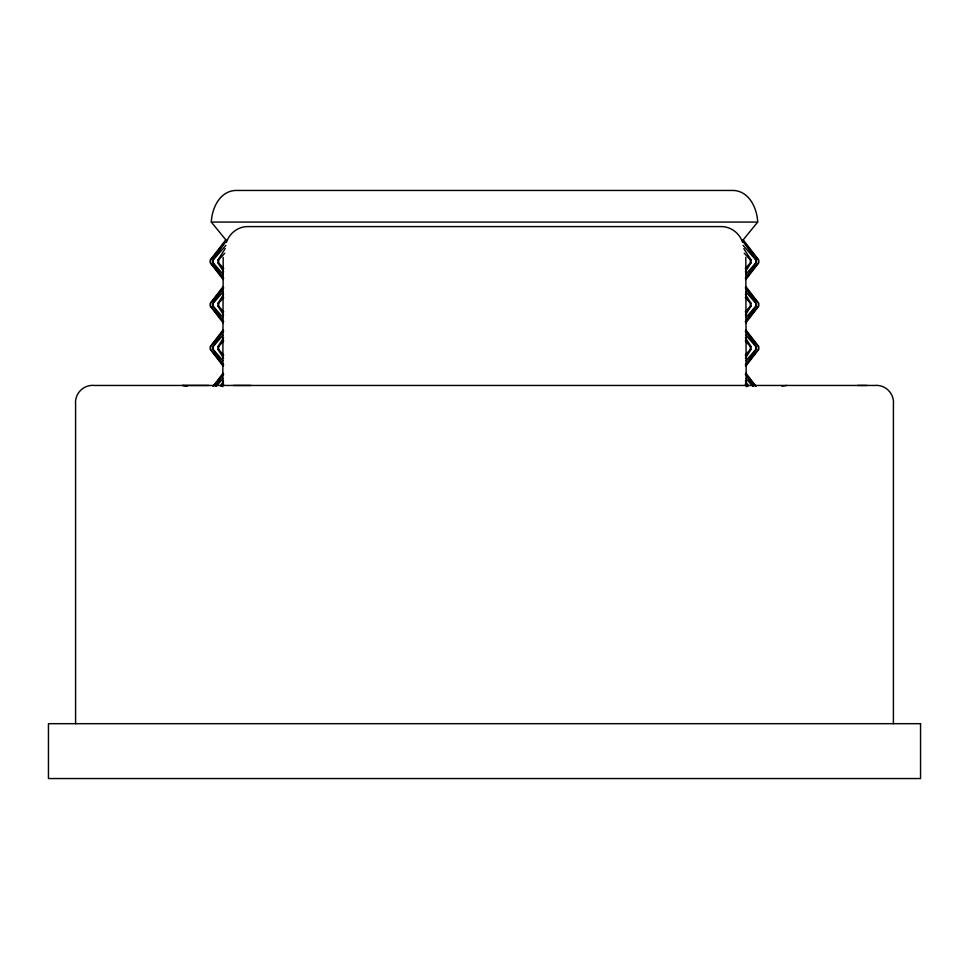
<?xml version="1.0" encoding="UTF-8"?>
<svg xmlns="http://www.w3.org/2000/svg" width="969" height="969" viewBox="0 0 969 969"><rect width="100%" height="100%" fill="white"/><g stroke="black" fill="none" stroke-linecap="round" stroke-linejoin="round"><path stroke-width="1.45" d="M223.197 257.403L222.797 386.716M223.706 278.333L212.901 262.938L212.901 259.91L227.025 239.791L225.777 239.791L211.303 222.083C211.945 207.39 220.629 189.658 237.623 190.457L731.377 190.457C748.371 189.658 757.055 207.39 757.697 222.083L743.223 239.791L741.975 239.791L756.099 259.91L756.099 262.938L745.294 278.333M226.407 242.323C229.556 232.984 238.507 226.201 248.476 226.601L720.524 226.601C730.493 226.213 739.444 232.984 742.593 242.323M223.597 271.744L218.025 262.938L218.025 259.91L225.183 248.597M223.597 315.022L218.025 306.216L218.025 303.188L223.597 294.382M223.597 358.288L218.025 349.482L218.025 346.466L223.597 337.66M220.411 385.965L223.597 380.926M745.403 271.744L750.975 262.938L750.975 259.91L743.817 248.597M745.403 315.022L750.975 306.216L750.975 303.188L745.403 294.382M745.403 358.288L750.975 349.482L750.975 346.466L745.403 337.66M223.706 321.599L212.901 306.216L212.901 303.188L223.706 287.793M223.706 364.877L212.901 349.482L212.901 346.466L223.706 331.071M215.397 386.183L223.706 374.349M745.294 321.599L756.099 306.216L756.099 303.188L745.294 287.793M745.294 364.877L756.099 349.482L756.099 346.466L745.294 331.071M225.777 239.791L210.382 259.91L210.382 262.938L223.064 279.508M223.064 286.618L210.382 303.188L210.382 306.216L223.064 322.786M223.064 329.884L210.382 346.466L210.382 349.482L223.064 366.064M213.107 386.183L223.064 373.162M745.936 279.508L758.618 262.938L758.618 259.91L743.223 239.791M745.936 322.786L758.618 306.216L758.618 303.188L745.936 286.618M745.936 366.064L758.618 349.482L758.618 346.466L745.936 329.884M227.025 239.791L210.515 259.91L210.515 262.938L223.355 278.587M223.355 287.539L210.515 303.188L210.515 306.216L223.355 321.865M223.355 330.804L210.515 346.466L210.515 349.482L223.355 365.143M213.265 386.377L223.355 374.082M745.645 278.587L758.485 262.938L758.485 259.91L741.975 239.791M745.645 321.865L758.485 306.216L758.485 303.188L745.645 287.539M745.645 365.143L758.485 349.482L758.485 346.466L745.645 330.804M222.979 274.118L213.277 262.938L213.277 259.91L225.898 245.375M222.979 317.396L213.277 306.216L213.277 303.188L222.979 292.008M222.979 360.662L213.277 349.482L213.277 346.466L222.979 335.286M216.196 386.377L222.979 378.552M746.009 274.118L755.723 262.938L755.723 259.91L743.102 245.375M746.009 317.396L755.723 306.216L755.723 303.188L746.009 292.008M746.009 360.662L755.723 349.482L755.723 346.466L746.009 335.286M223.73 268.534L218.655 262.938L218.655 259.91L224.747 253.212M223.73 311.8L218.655 306.216L218.655 303.188L223.73 297.592M223.73 355.078L218.655 349.482L218.655 346.466L223.73 340.87M221.695 386.377L223.73 384.148M745.27 268.534L750.345 262.938L750.345 259.91L744.253 253.2M745.27 311.8L750.345 306.216L750.345 303.188L745.27 297.592M745.27 355.078L750.345 349.482L750.345 346.466L745.27 340.87M781.85 386.086L786.658 385.456M211.303 222.083L757.697 222.083M218.025 259.91L218.655 259.91M750.345 259.91L750.975 259.91M218.025 262.938L218.655 262.938M750.345 262.938L750.975 262.938M218.025 303.188L218.655 303.188M750.345 303.188L750.975 303.188M218.025 306.216L218.655 306.216M750.345 306.216L750.975 306.216M218.025 346.466L218.655 346.466M750.345 346.466L750.975 346.466M218.025 349.482L218.655 349.482M750.345 349.482L750.975 349.482M183.044 385.456L208.747 385.456M233.263 385.456L250.935 385.456M857.686 385.456L866.989 385.456M182.342 385.456L187.15 386.086M745.27 384.148L747.305 386.377M746.009 378.552L752.804 386.377M745.645 374.082L755.735 386.377M745.936 373.162L755.893 386.183M745.294 374.349L753.603 386.183M745.403 380.926L748.589 385.965M745.803 257.403L746.203 386.716M893.406 723.686L893.406 404.364C894.569 393.523 885.315 384.293 874.474 385.456L94.526 385.456C83.685 384.293 74.431 393.523 75.594 404.364L75.594 723.686M920.55 723.686L48.45 723.686L48.45 778.543L920.55 778.543L920.55 723.686"/></g></svg>
